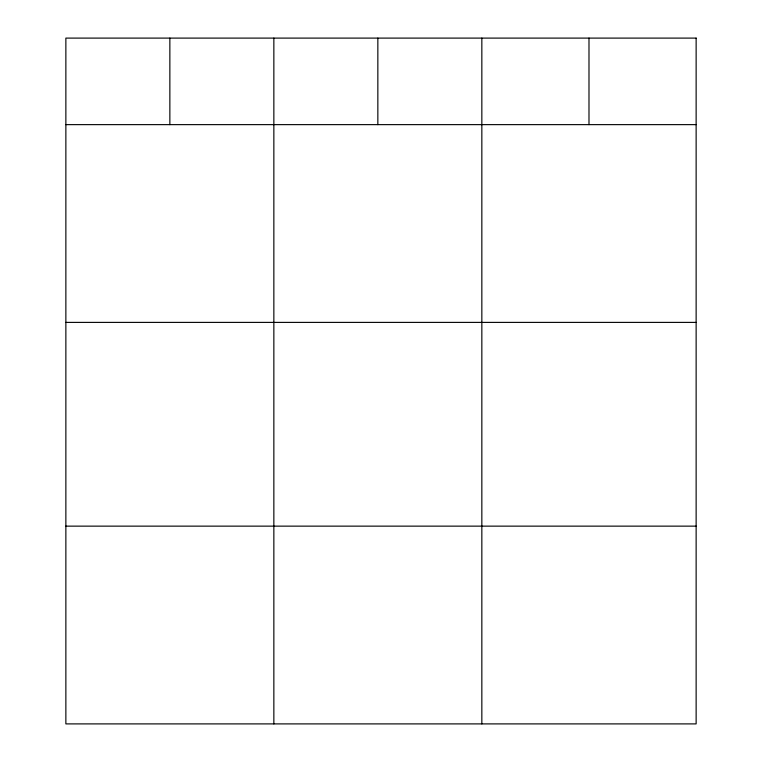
<?xml version="1.0" encoding="UTF-8"?>
<svg xmlns="http://www.w3.org/2000/svg" width="762" height="762" viewBox="0 0 762 762"><rect width="100%" height="100%" fill="white"/><g stroke="black" fill="none" stroke-linecap="round" stroke-linejoin="round"><path stroke-width="1.14" d="M65.865 124.635L696.135 124.635M65.865 322.393L696.135 322.393M65.865 526.142L696.135 526.142M588.988 38.1L588.988 124.635M481.841 38.1L481.841 723.9M377.847 38.1L377.847 124.635M273.853 38.1L273.853 723.9M169.859 38.1L169.859 124.635M696.135 38.1L65.865 38.1L65.865 723.9L696.135 723.9L696.135 38.1"/></g></svg>
